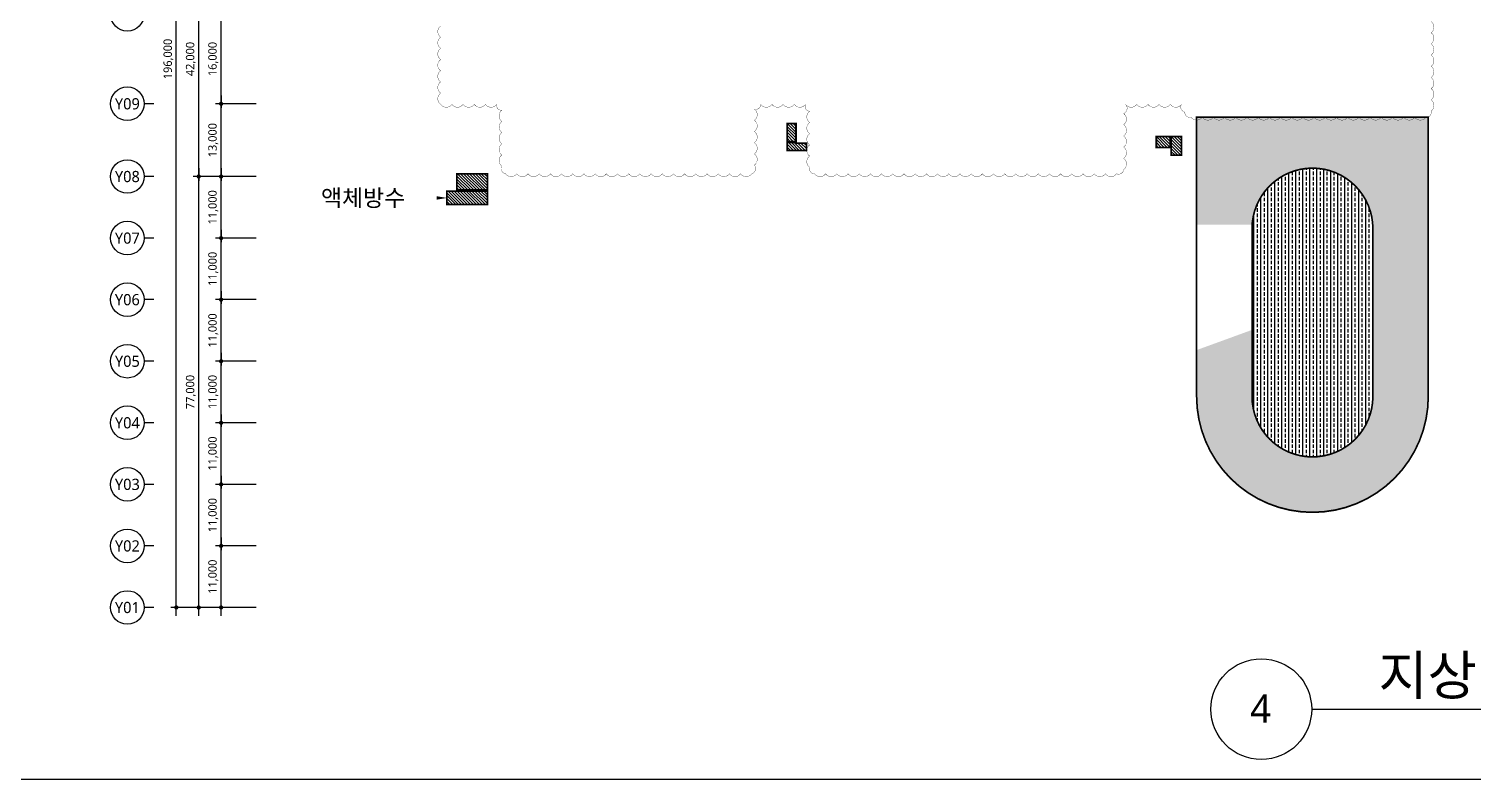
# Model space of a CAD drawing. Header units: millimetres. Extents: x 1037297 to 2672330, y 928637 to 1464837.
# Drawn here: x 1434813 to 1692930, y 928637 to 1062687 of the extents above; entities that cross this region are included whole.
import ezdxf
from ezdxf.enums import TextEntityAlignment as Align

# ---------------------------------------------------------------- set-up
doc = ezdxf.new("R2010")
doc.units = ezdxf.units.MM
doc.header["$LTSCALE"] = 5
doc.header["$MEASUREMENT"] = 0
doc.header["$PDSIZE"] = -10
doc.linetypes.add('ACAD_ISO12W100', pattern=[21, 12, -3, 0, -3, 0, -3])
doc.linetypes.add('JIS_09_15', pattern=[18.9, 15, -0.9, 0.6, -0.9, 0.6, -0.9])
doc.layers.get('0').update_dxf_attribs({"linetype": 'CONTINUOUS'})
doc.layers.get('Defpoints').update_dxf_attribs({"color": 153, "linetype": 'CONTINUOUS'})
for name, color, linetype, lineweight in [('A-AXIS-BUBL', 7, 'CONTINUOUS', 25), ('A-DIMS', 7, 'CONTINUOUS', 25), ('A-MKXS-LEAD', 7, 'CONTINUOUS', 25), ('A-XXXX-SYMB', 7, 'CONTINUOUS', 25), ('A-XXXX-TXT1', 3, 'CONTINUOUS', 25), ('A-XXXX-TXT2', 3, 'CONTINUOUS', 25), ('REV-202205', 20, 'CONTINUOUS', 25)]:
    doc.layers.add(name, color=color, linetype=linetype, lineweight=lineweight)
doc.layers.add('AA-TEX-3', color=3, linetype='CONTINUOUS')
doc.layers.add('방수', color=7, linetype='CONTINUOUS')
doc.styles.add('HY울릉도L', font='')
doc.styles.add('맑은고딕', font='malgun.ttf')
doc.styles.add('한농대-돋음체', font='')
doc.styles.get('HY울릉도L').set_extended_font_data('HYwulM')
doc.styles.get('한농대-돋음체').set_extended_font_data('Dotum')
doc.dimstyles.new('CDIM', dxfattribs={"dimtxt": 3, "dimasz": 1.5, "dimexe": 2, "dimexo": 1, "dimgap": 1, "dimtad": 1, "dimdec": 0, "dimrnd": 0.5, "dimzin": 0, "dimdsep": 32, "dimlunit": 6, "dimtxsty": 'HY울릉도L', "dimblk1": '_CIDOT', "dimblk2": '_CIDOT', "dimsah": 1, "dimcen": 5.5, "dimclrd": 2, "dimclre": 2, "dimclrt": 7, "dimadec": 0, "dimazin": 0, "dimtfac": 1, "dimtdec": 0, "dimtix": 1, "dimtmove": 2, "dimatfit": 1, "dimldrblk": '_CIDOT', "dimfxl": 1, "dimtolj": 1, "dimtzin": 0, "dimlwd": -1, "dimarcsym": 0})

# ---------------------------------------------------------------- blocks, each defined once
blk = doc.blocks.new('_CIDOT')
at = {"color": 0, "linetype": 'ByBlock'}
blk.add_line((2, 0), (-1, 0), dxfattribs=at)
at = {"color": 0, "linetype": 'ByBlock', "const_width": 0.5}
blk.add_lwpolyline([(-0.25, 0, 1), (0.25, 0, 1)], format="xyb", close=True, dxfattribs=at)
blk = doc.blocks.new('*D8')
at = {"layer": 'A-DIMS', "lineweight": -2, "transparency": 16777216}
for p, q in [((93193, 67121), (85943, 67121)), ((93193, 56121), (85943, 56121))]:
    blk.add_line(p, q, dxfattribs=at)
at = {"layer": 'A-DIMS', "transparency": 16777216}
blk.add_line((86943, 56871), (86943, 66371), dxfattribs=at)
at = {"layer": 'Defpoints', "color": 0, "transparency": 16777216}
for p in [(86943, 67121), (93693, 67121), (93693, 56121)]:
    blk.add_point(p, dxfattribs=at)
at = {"layer": 'A-DIMS', "transparency": 16777216, "xscale": 750, "yscale": 750, "zscale": 750}
for p, rotation in [((86943, 67121), 90), ((86943, 56121), 270)]:
    blk.add_blockref('_CIDOT', p, dxfattribs=dict(at, rotation=rotation))
at = {"layer": 'A-DIMS', "color": 3, "transparency": 16777216, "insert": (85538, 61621), "char_height": 1500, "attachment_point": 5, "rotation": 90, "style": '맑은고딕'}
blk.add_mtext('\\A1;11,000', dxfattribs=at)
blk = doc.blocks.new('*D9')
at = {"layer": 'A-DIMS', "lineweight": -2, "transparency": 16777216}
for p, q in [((93193, 78121), (85943, 78121)), ((93193, 67121), (85943, 67121))]:
    blk.add_line(p, q, dxfattribs=at)
at = {"layer": 'A-DIMS', "transparency": 16777216}
blk.add_line((86943, 67871), (86943, 77371), dxfattribs=at)
at = {"layer": 'Defpoints', "color": 0, "transparency": 16777216}
for p in [(86943, 78121), (93693, 78121), (93693, 67121)]:
    blk.add_point(p, dxfattribs=at)
at = {"layer": 'A-DIMS', "transparency": 16777216, "xscale": 750, "yscale": 750, "zscale": 750}
for p, rotation in [((86943, 78121), 90), ((86943, 67121), 270)]:
    blk.add_blockref('_CIDOT', p, dxfattribs=dict(at, rotation=rotation))
at = {"layer": 'A-DIMS', "color": 3, "transparency": 16777216, "insert": (85538, 72621), "char_height": 1500, "attachment_point": 5, "rotation": 90, "style": '맑은고딕'}
blk.add_mtext('\\A1;11,000', dxfattribs=at)
blk = doc.blocks.new('*D10')
at = {"layer": 'A-DIMS', "lineweight": -2, "transparency": 16777216}
for p, q in [((93193, 89121), (85943, 89121)), ((93193, 78121), (85943, 78121))]:
    blk.add_line(p, q, dxfattribs=at)
at = {"layer": 'A-DIMS', "transparency": 16777216}
blk.add_line((86943, 78871), (86943, 88371), dxfattribs=at)
at = {"layer": 'Defpoints', "color": 0, "transparency": 16777216}
for p in [(86943, 89121), (93693, 89121), (93693, 78121)]:
    blk.add_point(p, dxfattribs=at)
at = {"layer": 'A-DIMS', "transparency": 16777216, "xscale": 750, "yscale": 750, "zscale": 750}
for p, rotation in [((86943, 89121), 90), ((86943, 78121), 270)]:
    blk.add_blockref('_CIDOT', p, dxfattribs=dict(at, rotation=rotation))
at = {"layer": 'A-DIMS', "color": 3, "transparency": 16777216, "insert": (85538, 83621), "char_height": 1500, "attachment_point": 5, "rotation": 90, "style": '맑은고딕'}
blk.add_mtext('\\A1;11,000', dxfattribs=at)
blk = doc.blocks.new('*D11')
at = {"layer": 'A-DIMS', "lineweight": -2, "transparency": 16777216}
for p, q in [((93193, 100121), (85943, 100121)), ((93193, 89121), (85943, 89121))]:
    blk.add_line(p, q, dxfattribs=at)
at = {"layer": 'A-DIMS', "transparency": 16777216}
blk.add_line((86943, 89871), (86943, 99371), dxfattribs=at)
at = {"layer": 'Defpoints', "color": 0, "transparency": 16777216}
for p in [(86943, 100121), (93693, 100121), (93693, 89121)]:
    blk.add_point(p, dxfattribs=at)
at = {"layer": 'A-DIMS', "transparency": 16777216, "xscale": 750, "yscale": 750, "zscale": 750}
for p, rotation in [((86943, 100121), 90), ((86943, 89121), 270)]:
    blk.add_blockref('_CIDOT', p, dxfattribs=dict(at, rotation=rotation))
at = {"layer": 'A-DIMS', "color": 3, "transparency": 16777216, "insert": (85538, 94621), "char_height": 1500, "attachment_point": 5, "rotation": 90, "style": '맑은고딕'}
blk.add_mtext('\\A1;11,000', dxfattribs=at)
blk = doc.blocks.new('*D12')
at = {"layer": 'A-DIMS', "lineweight": -2, "transparency": 16777216}
for p, q in [((93193, 111121), (85943, 111121)), ((93193, 100121), (85943, 100121))]:
    blk.add_line(p, q, dxfattribs=at)
at = {"layer": 'A-DIMS', "transparency": 16777216}
blk.add_line((86943, 100871), (86943, 110371), dxfattribs=at)
at = {"layer": 'Defpoints', "color": 0, "transparency": 16777216}
for p in [(86943, 111121), (93693, 111121), (93693, 100121)]:
    blk.add_point(p, dxfattribs=at)
at = {"layer": 'A-DIMS', "transparency": 16777216, "xscale": 750, "yscale": 750, "zscale": 750}
for p, rotation in [((86943, 111121), 90), ((86943, 100121), 270)]:
    blk.add_blockref('_CIDOT', p, dxfattribs=dict(at, rotation=rotation))
at = {"layer": 'A-DIMS', "color": 3, "transparency": 16777216, "insert": (85538, 105621), "char_height": 1500, "attachment_point": 5, "rotation": 90, "style": '맑은고딕'}
blk.add_mtext('\\A1;11,000', dxfattribs=at)
blk = doc.blocks.new('*D13')
at = {"layer": 'A-DIMS', "lineweight": -2, "transparency": 16777216}
for p, q in [((93193, 122121), (85943, 122121)), ((93193, 111121), (85943, 111121))]:
    blk.add_line(p, q, dxfattribs=at)
at = {"layer": 'A-DIMS', "transparency": 16777216}
blk.add_line((86943, 111871), (86943, 121371), dxfattribs=at)
at = {"layer": 'Defpoints', "color": 0, "transparency": 16777216}
for p in [(86943, 122121), (93693, 122121), (93693, 111121)]:
    blk.add_point(p, dxfattribs=at)
at = {"layer": 'A-DIMS', "transparency": 16777216, "xscale": 750, "yscale": 750, "zscale": 750}
for p, rotation in [((86943, 122121), 90), ((86943, 111121), 270)]:
    blk.add_blockref('_CIDOT', p, dxfattribs=dict(at, rotation=rotation))
at = {"layer": 'A-DIMS', "color": 3, "transparency": 16777216, "insert": (85538, 116621), "char_height": 1500, "attachment_point": 5, "rotation": 90, "style": '맑은고딕'}
blk.add_mtext('\\A1;11,000', dxfattribs=at)
blk = doc.blocks.new('*D14')
at = {"layer": 'A-DIMS', "lineweight": -2, "transparency": 16777216}
for p, q in [((93193, 135121), (85943, 135121)), ((93193, 122121), (85943, 122121))]:
    blk.add_line(p, q, dxfattribs=at)
at = {"layer": 'A-DIMS', "transparency": 16777216}
blk.add_line((86943, 122871), (86943, 134371), dxfattribs=at)
at = {"layer": 'Defpoints', "color": 0, "transparency": 16777216}
for p in [(86943, 135121), (93693, 135121), (93693, 122121)]:
    blk.add_point(p, dxfattribs=at)
at = {"layer": 'A-DIMS', "transparency": 16777216, "xscale": 750, "yscale": 750, "zscale": 750}
for p, rotation in [((86943, 135121), 90), ((86943, 122121), 270)]:
    blk.add_blockref('_CIDOT', p, dxfattribs=dict(at, rotation=rotation))
at = {"layer": 'A-DIMS', "color": 3, "transparency": 16777216, "insert": (85538, 128621), "char_height": 1500, "attachment_point": 5, "rotation": 90, "style": '맑은고딕'}
blk.add_mtext('\\A1;13,000', dxfattribs=at)
blk = doc.blocks.new('*D15')
at = {"layer": 'A-DIMS', "lineweight": -2, "transparency": 16777216}
for p, q in [((93193, 151121), (85943, 151121)), ((93193, 135121), (85943, 135121))]:
    blk.add_line(p, q, dxfattribs=at)
at = {"layer": 'A-DIMS', "transparency": 16777216}
blk.add_line((86943, 135871), (86943, 150371), dxfattribs=at)
at = {"layer": 'Defpoints', "color": 0, "transparency": 16777216}
for p in [(86943, 151121), (93693, 151121), (93693, 135121)]:
    blk.add_point(p, dxfattribs=at)
at = {"layer": 'A-DIMS', "transparency": 16777216, "xscale": 750, "yscale": 750, "zscale": 750}
for p, rotation in [((86943, 151121), 90), ((86943, 135121), 270)]:
    blk.add_blockref('_CIDOT', p, dxfattribs=dict(at, rotation=rotation))
at = {"layer": 'A-DIMS', "color": 3, "transparency": 16777216, "insert": (85538, 143121), "char_height": 1500, "attachment_point": 5, "rotation": 90, "style": '맑은고딕'}
blk.add_mtext('\\A1;16,000', dxfattribs=at)
blk = doc.blocks.new('*D24')
at = {"layer": 'A-DIMS', "lineweight": -2, "transparency": 16777216}
for p, q in [((93193, 122121), (81943, 122121)), ((93193, 45121), (81943, 45121))]:
    blk.add_line(p, q, dxfattribs=at)
at = {"layer": 'A-DIMS', "transparency": 16777216}
blk.add_line((82943, 45871), (82943, 121371), dxfattribs=at)
at = {"layer": 'Defpoints', "color": 0, "transparency": 16777216}
for p in [(82943, 122121), (93693, 122121), (93693, 45121)]:
    blk.add_point(p, dxfattribs=at)
at = {"layer": 'A-DIMS', "transparency": 16777216, "xscale": 750, "yscale": 750, "zscale": 750}
for p, rotation in [((82943, 122121), 90), ((82943, 45121), 270)]:
    blk.add_blockref('_CIDOT', p, dxfattribs=dict(at, rotation=rotation))
at = {"layer": 'A-DIMS', "color": 3, "transparency": 16777216, "insert": (81542, 83621), "char_height": 1500, "attachment_point": 5, "rotation": 90, "style": '맑은고딕'}
blk.add_mtext('\\A1;77,000', dxfattribs=at)
blk = doc.blocks.new('*D25')
at = {"layer": 'A-DIMS', "lineweight": -2, "transparency": 16777216}
for p, q in [((93193, 241121), (77943, 241121)), ((93193, 45121), (77943, 45121))]:
    blk.add_line(p, q, dxfattribs=at)
at = {"layer": 'A-DIMS', "transparency": 16777216}
blk.add_line((78943, 45871), (78943, 240371), dxfattribs=at)
at = {"layer": 'Defpoints', "color": 0, "transparency": 16777216}
for p in [(78943, 241121), (93693, 241121), (93693, 45121)]:
    blk.add_point(p, dxfattribs=at)
at = {"layer": 'A-DIMS', "transparency": 16777216, "xscale": 750, "yscale": 750, "zscale": 750}
for p, rotation in [((78943, 241121), 90), ((78943, 45121), 270)]:
    blk.add_blockref('_CIDOT', p, dxfattribs=dict(at, rotation=rotation))
at = {"layer": 'A-DIMS', "color": 3, "transparency": 16777216, "insert": (77538, 143121), "char_height": 1500, "attachment_point": 5, "rotation": 90, "style": '맑은고딕'}
blk.add_mtext('\\A1;196,000', dxfattribs=at)
blk = doc.blocks.new('*D26')
at = {"layer": 'A-DIMS', "lineweight": -2, "transparency": 16777216}
for p, q in [((93193, 56121), (85943, 56121)), ((93193, 45121), (85943, 45121))]:
    blk.add_line(p, q, dxfattribs=at)
at = {"layer": 'A-DIMS', "transparency": 16777216}
blk.add_line((86943, 45871), (86943, 55371), dxfattribs=at)
at = {"layer": 'Defpoints', "color": 0, "transparency": 16777216}
for p in [(86943, 56121), (93693, 56121), (93693, 45121)]:
    blk.add_point(p, dxfattribs=at)
at = {"layer": 'A-DIMS', "transparency": 16777216, "xscale": 750, "yscale": 750, "zscale": 750}
for p, rotation in [((86943, 56121), 90), ((86943, 45121), 270)]:
    blk.add_blockref('_CIDOT', p, dxfattribs=dict(at, rotation=rotation))
at = {"layer": 'A-DIMS', "color": 3, "transparency": 16777216, "insert": (85538, 50621), "char_height": 1500, "attachment_point": 5, "rotation": 90, "style": '맑은고딕'}
blk.add_mtext('\\A1;11,000', dxfattribs=at)
blk = doc.blocks.new('*D27')
at = {"layer": 'A-DIMS', "lineweight": -2, "transparency": 16777216}
for p, q in [((93193, 164121), (81943, 164121)), ((93193, 122121), (81943, 122121))]:
    blk.add_line(p, q, dxfattribs=at)
at = {"layer": 'A-DIMS', "transparency": 16777216}
blk.add_line((82943, 122871), (82943, 163371), dxfattribs=at)
at = {"layer": 'Defpoints', "color": 0, "transparency": 16777216}
for p in [(82943, 164121), (93693, 164121), (93693, 122121)]:
    blk.add_point(p, dxfattribs=at)
at = {"layer": 'A-DIMS', "transparency": 16777216, "xscale": 750, "yscale": 750, "zscale": 750}
for p, rotation in [((82943, 164121), 90), ((82943, 122121), 270)]:
    blk.add_blockref('_CIDOT', p, dxfattribs=dict(at, rotation=rotation))
at = {"layer": 'A-DIMS', "color": 3, "transparency": 16777216, "insert": (81542, 143121), "char_height": 1500, "attachment_point": 5, "rotation": 90, "style": '맑은고딕'}
blk.add_mtext('\\A1;42,000', dxfattribs=at)
blk = doc.blocks.new('DIM(210222)')
for p, q in [((74943, 135120.6), (73193, 135120.6)), ((74943, 122120.6), (73193, 122120.6)), ((74943, 111120.6), (73193, 111120.6)), ((74943, 100120.6), (73193, 100120.6)), ((74943, 89120.6), (73193, 89120.6)), ((74943, 78120.6), (73193, 78120.6)), ((74943, 67120.6), (73193, 67120.6)), ((74943, 56120.6), (73193, 56120.6)), ((74943, 45120.6), (73193, 45120.6))]:
    blk.add_line(p, q)
at = {"layer": 'A-AXIS-BUBL', "ltscale": 0.2}
for centre in [(70193, 151120.6), (70193, 135120.6), (70193, 122120.6), (70193, 111120.6), (70193, 100120.6), (70193, 89120.6), (70193, 78120.6), (70193, 67120.6), (70193, 56120.6), (70193, 45120.6)]:
    blk.add_circle(centre, 3000, dxfattribs=at)
at = {"layer": 'A-XXXX-TXT2', "ltscale": 0.2, "style": '맑은고딕'}
for s, p in [('Y09', (70193, 135120.6)), ('Y08', (70193, 122120.6)), ('Y07', (70193, 111120.6)), ('Y06', (70193, 100120.6)), ('Y05', (70193, 89120.6)), ('Y04', (70193, 78120.6)), ('Y03', (70193, 67120.6)), ('Y02', (70193, 56120.6)), ('Y01', (70193, 45120.6))]:
    blk.add_text(s, height=2000, dxfattribs=at).set_placement(p, align=Align.MIDDLE)
at = {"layer": 'A-DIMS'}
for p1, p2, distance, picture, middle in [((93693, 45120.6), (93693, 241120.6), 14750, '*D25', (77538.1, 143120.6)), ((93693, 122120.6), (93693, 164120.6), 10750, '*D27', (81542.2, 143120.6)), ((93693, 135120.6), (93693, 151120.6), 6750, '*D15', (85538.1, 143120.6)), ((93693, 122120.6), (93693, 135120.6), 6750, '*D14', (85538.1, 128620.6)), ((93693, 45120.6), (93693, 122120.6), 10750, '*D24', (81542.2, 83620.6)), ((93693, 111120.6), (93693, 122120.6), 6750, '*D13', (85538.1, 116620.6)), ((93693, 100120.6), (93693, 111120.6), 6750, '*D12', (85538.1, 105620.6)), ((93693, 89120.6), (93693, 100120.6), 6750, '*D11', (85538.1, 94620.6)), ((93693, 78120.6), (93693, 89120.6), 6750, '*D10', (85538.1, 83620.6)), ((93693, 67120.6), (93693, 78120.6), 6750, '*D9', (85538.1, 72620.6)), ((93693, 56120.6), (93693, 67120.6), 6750, '*D8', (85538.1, 61620.6)), ((93693, 45120.6), (93693, 56120.6), 6750, '*D26', (85538.1, 50620.6))]:
    dim = blk.add_aligned_dim(p1=p1, p2=p2, distance=distance, dimstyle='CDIM', override={"dimscale": 500, "dimtxsty": '맑은고딕', "dimclrd": 256, "dimclre": 256, "dimclrt": 3}, dxfattribs=at)
    dim.commit()
    dim.dimension.update_dxf_attribs({"geometry": picture, "text_midpoint": middle})

msp = doc.modelspace()

# ---------------------------------------------------------------- hatches: boundary and pattern name
at = {"layer": '방수'}
h = msp.add_hatch(dxfattribs=at)
h.set_pattern_fill('ANSI31', color=6, scale=3000, angle=90)
h.paths.add_polyline_path([(1554855, 1074508), (1553015, 1074508), (1553015, 1071158), (1554855, 1071158)])
h.paths.add_polyline_path([(1555055, 1073108), (1557515, 1073108), (1557515, 1071158), (1555055, 1071158)])
h.paths.add_polyline_path([(1511315, 1033908), (1511315, 1036808), (1516765, 1036808), (1516765, 1033908)])
h.paths.add_polyline_path([(1516765, 1033708), (1509515, 1033708), (1509515, 1031308), (1516765, 1031308)])
h.paths.add_polyline_path([(1571915, 1042583), (1571915, 1045758), (1570315, 1045758), (1570315, 1042583)])
h.paths.add_polyline_path([(1573765, 1040958), (1573765, 1042283), (1571915, 1042283), (1571915, 1042383), (1570315, 1042383), (1570315, 1040958)])
h.paths.add_polyline_path([(1638975, 1043458), (1640815, 1043458), (1640815, 1040108), (1638975, 1040108)])
h.paths.add_polyline_path([(1636315, 1041508), (1636315, 1043458), (1638775, 1043458), (1638775, 1041508)])
h.paths.add_polyline_path([(1623515, 1072233), (1623515, 1073658), (1620065, 1073658), (1620065, 1072333), (1621915, 1072333), (1621915, 1072233)])
h.paths.add_polyline_path([(1621915, 1072033), (1621915, 1068858), (1623515, 1068858), (1623515, 1072033)])
h.paths.add_polyline_path([(1682515, 1080258), (1682515, 1082508), (1676965, 1082508), (1676965, 1080258)])
h.paths.add_polyline_path([(1676965, 1080058), (1676965, 1077808), (1682515, 1077808), (1682515, 1080058)])
h = msp.add_hatch(dxfattribs=at)
h.set_pattern_fill('HONEY', color=23, scale=5000)
edge = h.paths.add_edge_path(flags=16)
edge.add_arc((1664215, 1027008), 10800, 360, 540)
edge.add_line((1653415, 1027008), (1653415, 997008))
edge.add_arc((1664215, 997008), 10800, 180, 360)
edge.add_line((1675015, 997008), (1675015, 1027008))
edge = h.paths.add_edge_path()
edge.add_line((1643515, 1027708), (1653438, 1027708))
edge.add_arc((1664215, 1027008), 10800, 176.28378, 180)
edge.add_line((1653415, 1027008), (1653415, 1008901))
edge.add_line((1653415, 1008901), (1643515, 1005297))
edge.add_line((1643515, 1005297), (1643515, 997008))
edge.add_arc((1664215, 997008), 20700, 180, 360)
edge.add_line((1684915, 997008), (1684915, 1046908))
edge.add_line((1684915, 1046908), (1643515, 1046908))
edge.add_line((1643515, 1046908), (1643515, 1027708))
h = msp.add_hatch(dxfattribs=at)
h.set_pattern_fill('ANSI33', color=121, scale=500, angle=45)
h.set_pattern_definition([(90, (0, 0), (-1250, 2e-13), []), (90, (625, 625), (-1250, 2e-13), [625, -312.5])])
edge = h.paths.add_edge_path()
edge.add_arc((1664215, 1027008), 10800, 360, 540)
edge.add_line((1653415, 1027008), (1653415, 997008))
edge.add_arc((1664215, 997008), 10800, 180, 360)
edge.add_line((1675015, 997008), (1675015, 1027008))

# ---------------------------------------------------------------- linework, layer by layer
msp.add_line((1037297, 928637), (1756047, 928637))
at = {"layer": 'A-MKXS-LEAD'}
for points in [[(1513264, 1032478, 0, 625, 0), (1511389, 1032478, 0, 0, 0), (1502071, 1032478, 0, 0, 0)], [(1509545, 1032478, 0, 623, 0), (1507675, 1032478, 0, 623, 0)]]:
    msp.add_lwpolyline(points, format="xyseb", dxfattribs=at)
at = {"layer": 'A-XXXX-SYMB'}
msp.add_line((1664079, 941137), (1756724, 941137), dxfattribs=at)
msp.add_circle((1655079, 941137), 9000, dxfattribs=at)
at = {"layer": 'REV-202205', "const_width": 50}
msp.add_lwpolyline([(1685415, 1064008, -0.5205671), (1685415, 1062008, -0.5205671), (1685415, 1060008, -0.5205671), (1685415, 1058008, -0.5205671), (1685415, 1056008, -0.5205671), (1685415, 1054008, -0.5205671), (1685415, 1052008, -0.5205671), (1685415, 1050008, -0.5205671), (1685415, 1048008, -0.5205671), (1684515, 1046908, -0.5205671), (1682515, 1046908, -0.5205671), (1680515, 1046908, -0.5205671), (1678515, 1046908, -0.5205671), (1676515, 1046908, -0.5205671), (1674515, 1046908, -0.5205671), (1672515, 1046908, -0.5205671), (1670515, 1046908, -0.5205671), (1668515, 1046908, -0.5205671), (1666515, 1046908, -0.5205671), (1664515, 1046908, -0.5205671), (1662515, 1046908, -0.5205671), (1660515, 1046908, -0.5205671), (1658515, 1046908, -0.5205671), (1656515, 1046908, -0.5205671), (1654515, 1046908, -0.5205671), (1652515, 1046908, -0.5205671), (1650515, 1046908, -0.5205671), (1648515, 1046908, -0.5205671), (1646515, 1046908, -0.5205671), (1644515, 1046908, -0.5205671), (1642515, 1046908, -0.5205671), (1641415, 1047808, -0.5205671), (1640815, 1049208, -0.5205671), (1638815, 1049208, -0.5205671), (1636815, 1049208, -0.5205671), (1634815, 1049208, -0.5205671), (1632815, 1049208, -0.5205671), (1630815, 1049208, -0.5205671), (1630465, 1047558, -0.5205671), (1630465, 1045558, -0.5205671), (1630465, 1043558, -0.5205671), (1630465, 1041558, -0.5205671), (1630465, 1039558, -0.5205671), (1630465, 1037558, -0.5205671), (1629215, 1036808, -0.5205671), (1627215, 1036808, -0.5205671), (1625215, 1036808, -0.5205671), (1623215, 1036808, -0.5205671), (1621215, 1036808, -0.5205671), (1619215, 1036808, -0.5205671), (1617215, 1036808, -0.5205671), (1615215, 1036808, -0.5205671), (1613215, 1036808, -0.5205671), (1611215, 1036808, -0.5205671), (1609215, 1036808, -0.5205671), (1607215, 1036808, -0.5205671), (1605215, 1036808, -0.5205671), (1603215, 1036808, -0.5205671), (1601215, 1036808, -0.5205671), (1599215, 1036808, -0.5205671), (1597215, 1036808, -0.5205671), (1595215, 1036808, -0.5205671), (1593215, 1036808, -0.5205671), (1591215, 1036808, -0.5205671), (1589215, 1036808, -0.5205671), (1587215, 1036808, -0.5205671), (1585215, 1036808, -0.5205671), (1583215, 1036808, -0.5205671), (1581215, 1036808, -0.5205671), (1579215, 1036808, -0.5205671), (1577215, 1036808, -0.5205671), (1575215, 1036808, -0.5205671), (1574365, 1037958, -0.5205671), (1574365, 1039958, -0.5205671), (1574365, 1041958, -0.5205671), (1574365, 1043958, -0.5205671), (1574365, 1045958, -0.5205671), (1574365, 1047958, -0.5205671), (1573615, 1049208, -0.5205671), (1571615, 1049208, -0.5205671), (1569615, 1049208, -0.5205671), (1567615, 1049208, -0.5205671), (1565615, 1049208, -0.5205671), (1564465, 1048358, -0.5205671), (1564465, 1046358, -0.5205671), (1564465, 1044358, -0.5205671), (1564465, 1042358, -0.5205671), (1564465, 1040358, -0.5205671), (1564465, 1038358, -0.5205671), (1564015, 1036808, -0.5205671), (1562015, 1036808, -0.5205671), (1560015, 1036808, -0.5205671), (1558015, 1036808, -0.5205671), (1556015, 1036808, -0.5205671), (1554015, 1036808, -0.5205671), (1552015, 1036808, -0.5205671), (1550015, 1036808, -0.5205671), (1548015, 1036808, -0.5205671), (1546015, 1036808, -0.5205671), (1544015, 1036808, -0.5205671), (1542015, 1036808, -0.5205671), (1540015, 1036808, -0.5205671), (1538015, 1036808, -0.5205671), (1536015, 1036808, -0.5205671), (1534015, 1036808, -0.5205671), (1532015, 1036808, -0.5205671), (1530015, 1036808, -0.5205671), (1528015, 1036808, -0.5205671), (1526015, 1036808, -0.5205671), (1524015, 1036808, -0.5205671), (1522015, 1036808, -0.5205671), (1520015, 1036808, -0.5205671), (1519365, 1038158, -0.5205671), (1519365, 1040158, -0.5205671), (1519365, 1042158, -0.5205671), (1519365, 1044158, -0.5205671), (1519365, 1046158, -0.5205671), (1519365, 1048158, -0.5205671), (1518415, 1049208, -0.5205671), (1516415, 1049208, -0.5205671), (1514415, 1049208, -0.5205671), (1512415, 1049208, -0.5205671), (1510415, 1049208, -0.5205671), (1508415, 1049208, -0.5205671), (1508415, 1051208, -0.5205671), (1508415, 1053208, -0.5205671), (1508415, 1055208, -0.5205671), (1508415, 1057208, -0.5205671), (1508415, 1059208, -0.5205671), (1508415, 1061208, -0.5205671), (1508415, 1063208, -0.5205671)], format="xyb", dxfattribs=at)
at = {"layer": '방수', "color": 4, "linetype": 'ACAD_ISO12W100', "ltscale": 10, "const_width": 300}
for points in [[(1571915, 1042583), (1571915, 1045758), (1570315, 1045758), (1570315, 1042583)], [(1636315, 1041508), (1636315, 1043458), (1638775, 1043458), (1638775, 1041508)], [(1638975, 1043458), (1640815, 1043458), (1640815, 1040108), (1638975, 1040108)], [(1573765, 1040958), (1573765, 1042283), (1571915, 1042283), (1571915, 1042383), (1570315, 1042383), (1570315, 1040958)], [(1511315, 1033908), (1511315, 1036808), (1516765, 1036808), (1516765, 1033908)], [(1516765, 1033708), (1509515, 1033708), (1509515, 1031308), (1516765, 1031308)]]:
    msp.add_lwpolyline(points, close=True, dxfattribs=at)
at = {"layer": '방수', "color": 4, "linetype": 'JIS_09_15', "ltscale": 100, "const_width": 300}
msp.add_lwpolyline([(1643515, 1046908), (1643515, 997008, 1), (1684915, 997008), (1684915, 1046908)], format="xyb", close=True, dxfattribs=at)
msp.add_lwpolyline([(1675015, 1027008, 1), (1653415, 1027008), (1653415, 997008, 1), (1675015, 997008), (1675015, 1027008)], format="xyb", dxfattribs=at)

# ---------------------------------------------------------------- block references
msp.add_blockref('DIM(210222)', (1382222, 914187))

# ---------------------------------------------------------------- texts
at = {"layer": 'A-XXXX-TXT1', "style": '맑은고딕'}
msp.add_text('지상1층 방수계획도', height=7000, dxfattribs=at).set_placement((1753866, 941590), align=Align.BOTTOM_RIGHT)
msp.add_text('4', height=5000, dxfattribs=at).set_placement((1654963, 941244), align=Align.MIDDLE)
at = {"layer": 'AA-TEX-3', "style": '한농대-돋음체'}
msp.add_text('액체방수', height=3000, dxfattribs=at).set_placement((1502071, 1032478), align=Align.MIDDLE_RIGHT)

doc.saveas('drawing.dxf')
